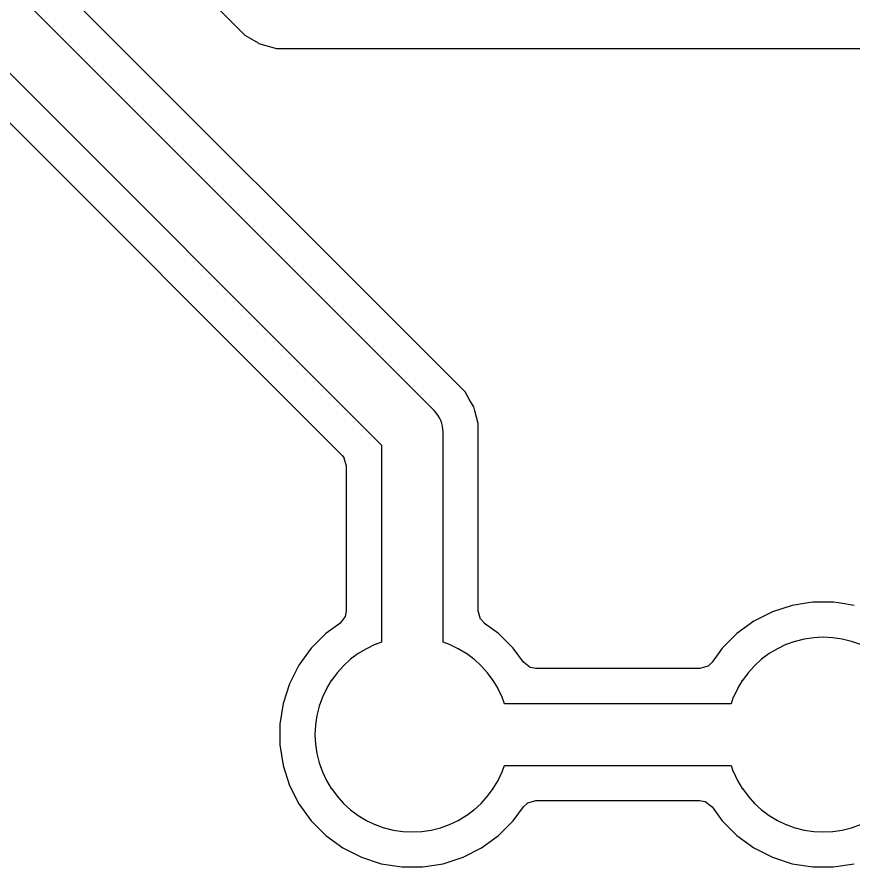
# Model space of a CAD drawing. Header units: metres. Extents: x 92.3 to 181.5, y -134.8 to -50.6.
# Drawn here: x 126.48 to 133.4, y -85.62 to -78.59 of the extents above; entities that cross this region are included whole.
import ezdxf

# ---------------------------------------------------------------- set-up
doc = ezdxf.new("R2010")
doc.units = ezdxf.units.M

msp = doc.modelspace()

# ---------------------------------------------------------------- linework, layer by layer
for points in [[(127.1118, -77.4833), (128.3651, -78.7365), (128.4032, -78.7585), (128.4753, -78.8002), (128.482, -78.804), (128.4894, -78.8083), (128.6282, -78.8455), (134.0718, -78.8455)], [(133.4065, -83.4515), (133.2755, -83.4307), (133.2362, -83.4245), (133.0638, -83.4245), (133.0245, -83.4307), (132.8935, -83.4515), (132.7295, -83.5048), (132.5758, -83.583), (132.4363, -83.6844), (132.3144, -83.8063), (132.2804, -83.8532), (132.2308, -83.9213), (132.2308, -83.9214), (132.2307, -83.9215), (132.2306, -83.9216), (132.2306, -83.9217), (132.2305, -83.9218), (132.2304, -83.9219), (132.2303, -83.9219), (132.2302, -83.922), (132.197, -83.9535), (132.1969, -83.9535), (132.1968, -83.9536), (132.1967, -83.9537), (132.1966, -83.9538), (132.1965, -83.9538), (132.1964, -83.9539), (132.1963, -83.954), (132.1962, -83.9541), (132.1961, -83.9541), (132.196, -83.9542), (132.1959, -83.9542), (132.1957, -83.9543), (132.1956, -83.9544), (132.1955, -83.9544), (132.1954, -83.9544), (132.1953, -83.9545), (132.1952, -83.9545), (132.1951, -83.9546), (132.1949, -83.9546), (132.1279, -83.9743), (132.1278, -83.9743), (132.1277, -83.9744), (132.1275, -83.9744), (132.1274, -83.9744), (132.1273, -83.9744), (132.1272, -83.9744), (132.1271, -83.9745), (132.127, -83.9745), (132.1268, -83.9745), (132.1267, -83.9745), (132.1266, -83.9745), (132.1265, -83.9745), (130.7735, -83.9745), (130.7734, -83.9745), (130.7733, -83.9745), (130.7732, -83.9745), (130.773, -83.9745), (130.7729, -83.9745), (130.7728, -83.9745), (130.7727, -83.9744), (130.7726, -83.9744), (130.7276, -83.966), (130.7275, -83.9659), (130.7274, -83.9659), (130.7272, -83.9659), (130.7271, -83.9658), (130.727, -83.9658), (130.7269, -83.9658), (130.7268, -83.9657), (130.7267, -83.9657), (130.7265, -83.9656), (130.7264, -83.9656), (130.7263, -83.9655), (130.7262, -83.9655), (130.7261, -83.9654), (130.726, -83.9654), (130.7259, -83.9653), (130.7258, -83.9652), (130.7257, -83.9652), (130.7256, -83.9651), (130.7255, -83.965), (130.6701, -83.9223), (130.67, -83.9223), (130.67, -83.9222), (130.6699, -83.9221), (130.6698, -83.922), (130.6697, -83.922), (130.6696, -83.9219), (130.6695, -83.9218), (130.6694, -83.9217), (130.6694, -83.9216), (130.6693, -83.9215), (130.6692, -83.9214), (130.6691, -83.9213), (130.5856, -83.8063), (130.4637, -83.6844), (130.3487, -83.6009), (130.3486, -83.6008), (130.3485, -83.6007), (130.3484, -83.6006), (130.3483, -83.6006), (130.3482, -83.6005), (130.3481, -83.6004), (130.3481, -83.6003), (130.348, -83.6002), (130.3166, -83.567), (130.3165, -83.5669), (130.3164, -83.5668), (130.3163, -83.5667), (130.3162, -83.5666), (130.3162, -83.5665), (130.3161, -83.5664), (130.316, -83.5663), (130.3159, -83.5662), (130.3159, -83.5661), (130.3158, -83.566), (130.3158, -83.5659), (130.3157, -83.5657), (130.3156, -83.5656), (130.3156, -83.5655), (130.3156, -83.5654), (130.3155, -83.5653), (130.3155, -83.5652), (130.3154, -83.5651), (130.3154, -83.5649), (130.2957, -83.4979), (130.2957, -83.4978), (130.2956, -83.4977), (130.2956, -83.4976), (130.2956, -83.4974), (130.2956, -83.4973), (130.2956, -83.4972), (130.2955, -83.4971), (130.2955, -83.497), (130.2955, -83.4968), (130.2955, -83.4967), (130.2955, -83.4966), (130.2955, -83.4965), (130.2955, -81.9482), (130.2672, -81.8427), (130.2583, -81.8094), (130.2277, -81.7565), (130.2277, -81.7565), (130.2277, -81.7565), (130.1865, -81.6851), (126.7049, -78.2035)], [(133.4578, -83.7762), (133.3839, -83.7497), (133.3838, -83.7497), (133.3837, -83.7497), (133.3836, -83.7496), (133.3834, -83.7496), (133.3073, -83.7305), (133.3072, -83.7305), (133.307, -83.7305), (133.3069, -83.7304), (133.3068, -83.7304), (133.2291, -83.7189), (133.229, -83.7189), (133.2289, -83.7189), (133.2288, -83.7189), (133.2287, -83.7189), (133.1502, -83.715), (133.1501, -83.715), (133.15, -83.715), (133.1499, -83.715), (133.1498, -83.715), (133.0713, -83.7189), (133.0712, -83.7189), (133.0711, -83.7189), (133.071, -83.7189), (133.0709, -83.7189), (132.9932, -83.7304), (132.9931, -83.7304), (132.993, -83.7305), (132.9928, -83.7305), (132.9927, -83.7305), (132.9166, -83.7496), (132.9166, -83.7496), (132.9165, -83.7496), (132.9164, -83.7496), (132.9163, -83.7497), (132.9162, -83.7497), (132.9161, -83.7497), (132.8422, -83.7762), (132.8421, -83.7762), (132.8419, -83.7763), (132.8418, -83.7763), (132.8417, -83.7764), (132.7707, -83.8099), (132.7706, -83.81), (132.7705, -83.8101), (132.7704, -83.8101), (132.7703, -83.8102), (132.703, -83.8505), (132.7029, -83.8506), (132.7028, -83.8507), (132.7027, -83.8507), (132.7026, -83.8508), (132.6395, -83.8976), (132.6394, -83.8976), (132.6393, -83.8977), (132.6392, -83.8978), (132.6391, -83.8979), (132.581, -83.9506), (132.5809, -83.9507), (132.5808, -83.9508), (132.5807, -83.9509), (132.5806, -83.951), (132.5279, -84.0091), (132.5278, -84.0092), (132.5277, -84.0093), (132.5276, -84.0094), (132.5276, -84.0095), (132.4808, -84.0726), (132.4807, -84.0727), (132.4807, -84.0728), (132.4806, -84.0729), (132.4805, -84.073), (132.4402, -84.1403), (132.4401, -84.1404), (132.4401, -84.1405), (132.44, -84.1406), (132.4399, -84.1407), (132.4064, -84.2117), (132.4063, -84.2118), (132.4063, -84.2119), (132.4062, -84.2121), (132.4062, -84.2122), (132.3873, -84.2649), (130.5127, -84.2649), (130.4938, -84.2122), (130.4938, -84.2121), (130.4937, -84.2119), (130.4937, -84.2118), (130.4936, -84.2117), (130.4601, -84.1407), (130.46, -84.1406), (130.4599, -84.1405), (130.4599, -84.1404), (130.4598, -84.1403), (130.4195, -84.073), (130.4194, -84.0729), (130.4193, -84.0728), (130.4193, -84.0727), (130.4192, -84.0726), (130.3724, -84.0095), (130.3724, -84.0094), (130.3723, -84.0093), (130.3722, -84.0092), (130.3721, -84.0091), (130.3194, -83.951), (130.3193, -83.9509), (130.3192, -83.9508), (130.3191, -83.9507), (130.319, -83.9506), (130.2609, -83.8979), (130.2608, -83.8978), (130.2607, -83.8977), (130.2606, -83.8976), (130.2605, -83.8976), (130.1974, -83.8508), (130.1973, -83.8507), (130.1972, -83.8507), (130.1971, -83.8506), (130.197, -83.8505), (130.1297, -83.8102), (130.1296, -83.8101), (130.1295, -83.8101), (130.1294, -83.81), (130.1293, -83.8099), (130.0583, -83.7764), (130.0582, -83.7763), (130.0581, -83.7763), (130.0579, -83.7762), (130.0578, -83.7762), (130.0051, -83.7573), (130.0051, -82.02), (130.0051, -82.0199), (130.0051, -82.0198), (130.0039, -81.9952), (130.0039, -81.9951), (130.0039, -81.995), (130.0039, -81.9949), (130.0039, -81.9947), (130.0003, -81.9705), (130.0002, -81.9703), (130.0002, -81.9702), (130.0002, -81.9701), (130.0002, -81.97), (129.9942, -81.9462), (129.9942, -81.9461), (129.9941, -81.9459), (129.9941, -81.9458), (129.9941, -81.9457), (129.9858, -81.9226), (129.9858, -81.9225), (129.9857, -81.9224), (129.9857, -81.9223), (129.9856, -81.9221), (129.9751, -81.9), (129.9751, -81.8998), (129.975, -81.8997), (129.9749, -81.8996), (129.9749, -81.8995), (129.9623, -81.8785), (129.9623, -81.8785), (129.9623, -81.8785), (129.9623, -81.8785), (129.9623, -81.8785), (129.9622, -81.8784), (129.9621, -81.8783), (129.9621, -81.8782), (129.962, -81.8781), (129.9474, -81.8583), (129.9473, -81.8582), (129.9472, -81.8582), (129.9471, -81.8581), (129.9471, -81.858), (129.9306, -81.8398), (129.9305, -81.8397), (129.9304, -81.8396), (126.5504, -78.4596)], [(126.2643, -78.8951), (129.4949, -82.1257), (129.4949, -83.7573), (129.4422, -83.7762), (129.4421, -83.7762), (129.4419, -83.7763), (129.4418, -83.7763), (129.4417, -83.7764), (129.3707, -83.8099), (129.3706, -83.81), (129.3705, -83.8101), (129.3704, -83.8101), (129.3703, -83.8102), (129.303, -83.8505), (129.3029, -83.8506), (129.3028, -83.8507), (129.3027, -83.8507), (129.3026, -83.8508), (129.2395, -83.8976), (129.2394, -83.8976), (129.2393, -83.8977), (129.2392, -83.8978), (129.2391, -83.8979), (129.181, -83.9506), (129.1809, -83.9507), (129.1808, -83.9508), (129.1807, -83.9509), (129.1806, -83.951), (129.1279, -84.0091), (129.1278, -84.0092), (129.1277, -84.0093), (129.1276, -84.0094), (129.1276, -84.0095), (129.0808, -84.0726), (129.0807, -84.0727), (129.0807, -84.0728), (129.0806, -84.0729), (129.0805, -84.073), (129.0402, -84.1403), (129.0401, -84.1404), (129.0401, -84.1405), (129.04, -84.1406), (129.0399, -84.1407), (129.0064, -84.2117), (129.0063, -84.2118), (129.0063, -84.2119), (129.0062, -84.2121), (129.0062, -84.2122), (128.9797, -84.2861), (128.9797, -84.2862), (128.9797, -84.2863), (128.9796, -84.2864), (128.9796, -84.2866), (128.9605, -84.3627), (128.9605, -84.3628), (128.9605, -84.363), (128.9604, -84.3631), (128.9604, -84.3632), (128.9489, -84.4409), (128.9489, -84.441), (128.9489, -84.4411), (128.9489, -84.4412), (128.9489, -84.4413), (128.945, -84.5198), (128.945, -84.5199), (128.945, -84.52), (128.945, -84.5201), (128.945, -84.5202), (128.9489, -84.5987), (128.9489, -84.5988), (128.9489, -84.5989), (128.9489, -84.599), (128.9489, -84.5991), (128.9604, -84.6768), (128.9604, -84.6769), (128.9605, -84.677), (128.9605, -84.6772), (128.9605, -84.6773), (128.9796, -84.7534), (128.9796, -84.7536), (128.9797, -84.7537), (128.9797, -84.7538), (128.9797, -84.7539), (129.0062, -84.8278), (129.0062, -84.8279), (129.0063, -84.8281), (129.0063, -84.8282), (129.0064, -84.8283), (129.0399, -84.8993), (129.04, -84.8994), (129.0401, -84.8995), (129.0401, -84.8996), (129.0402, -84.8997), (129.0805, -84.967), (129.0806, -84.9671), (129.0807, -84.9672), (129.0807, -84.9673), (129.0808, -84.9674), (129.1276, -85.0305), (129.1276, -85.0306), (129.1277, -85.0307), (129.1278, -85.0308), (129.1279, -85.0309), (129.1806, -85.089), (129.1807, -85.0891), (129.1808, -85.0892), (129.1809, -85.0893), (129.181, -85.0894), (129.2391, -85.1421), (129.2392, -85.1422), (129.2393, -85.1423), (129.2394, -85.1424), (129.2395, -85.1424), (129.3026, -85.1892), (129.3027, -85.1893), (129.3028, -85.1893), (129.3029, -85.1894), (129.303, -85.1895), (129.3703, -85.2298), (129.3704, -85.2299), (129.3705, -85.2299), (129.3706, -85.23), (129.3707, -85.2301), (129.4417, -85.2636), (129.4418, -85.2637), (129.4419, -85.2637), (129.4421, -85.2638), (129.4422, -85.2638), (129.5161, -85.2903), (129.5162, -85.2903), (129.5163, -85.2903), (129.5164, -85.2904), (129.5166, -85.2904), (129.5927, -85.3095), (129.5928, -85.3095), (129.593, -85.3095), (129.5931, -85.3096), (129.5932, -85.3096), (129.6709, -85.3211), (129.671, -85.3211), (129.6711, -85.3211), (129.6712, -85.3211), (129.6713, -85.3211), (129.7498, -85.325), (129.7499, -85.325), (129.75, -85.325), (129.7501, -85.325), (129.7502, -85.325), (129.8287, -85.3211), (129.8288, -85.3211), (129.8289, -85.3211), (129.829, -85.3211), (129.8291, -85.3211), (129.9068, -85.3096), (129.9069, -85.3096), (129.907, -85.3095), (129.9072, -85.3095), (129.9073, -85.3095), (129.9834, -85.2904), (129.9836, -85.2904), (129.9837, -85.2903), (129.9838, -85.2903), (129.9839, -85.2903), (130.0578, -85.2638), (130.0579, -85.2638), (130.0581, -85.2637), (130.0582, -85.2637), (130.0583, -85.2636), (130.1293, -85.2301), (130.1294, -85.23), (130.1295, -85.2299), (130.1296, -85.2299), (130.1297, -85.2298), (130.197, -85.1895), (130.1971, -85.1894), (130.1972, -85.1893), (130.1973, -85.1893), (130.1974, -85.1892), (130.2605, -85.1424), (130.2606, -85.1424), (130.2607, -85.1423), (130.2608, -85.1422), (130.2609, -85.1421), (130.319, -85.0894), (130.3191, -85.0893), (130.3192, -85.0892), (130.3193, -85.0891), (130.3194, -85.089), (130.3721, -85.0309), (130.3722, -85.0308), (130.3723, -85.0307), (130.3724, -85.0306), (130.3724, -85.0305), (130.4192, -84.9674), (130.4193, -84.9673), (130.4193, -84.9672), (130.4194, -84.9671), (130.4195, -84.967), (130.4598, -84.8997), (130.4599, -84.8996), (130.4599, -84.8995), (130.46, -84.8994), (130.4601, -84.8993), (130.4936, -84.8283), (130.4937, -84.8282), (130.4937, -84.8281), (130.4938, -84.8279), (130.4938, -84.8278), (130.5127, -84.7751), (132.3873, -84.7751), (132.4062, -84.8278), (132.4062, -84.8279), (132.4063, -84.8281), (132.4063, -84.8282), (132.4064, -84.8283), (132.4399, -84.8993), (132.44, -84.8994), (132.4401, -84.8995), (132.4401, -84.8996), (132.4402, -84.8997), (132.4805, -84.967), (132.4806, -84.9671), (132.4807, -84.9672), (132.4807, -84.9673), (132.4808, -84.9674), (132.5276, -85.0305), (132.5276, -85.0306), (132.5277, -85.0307), (132.5278, -85.0308), (132.5279, -85.0309), (132.5806, -85.089), (132.5807, -85.0891), (132.5808, -85.0892), (132.5809, -85.0893), (132.581, -85.0894), (132.6391, -85.1421), (132.6392, -85.1422), (132.6393, -85.1423), (132.6394, -85.1424), (132.6395, -85.1424), (132.7026, -85.1892), (132.7027, -85.1893), (132.7028, -85.1893), (132.7029, -85.1894), (132.703, -85.1895), (132.7703, -85.2298), (132.7704, -85.2299), (132.7705, -85.2299), (132.7706, -85.23), (132.7707, -85.2301), (132.8417, -85.2636), (132.8418, -85.2637), (132.8419, -85.2637), (132.8421, -85.2638), (132.8422, -85.2638), (132.9161, -85.2903), (132.9162, -85.2903), (132.9163, -85.2903), (132.9164, -85.2904), (132.9166, -85.2904), (132.9927, -85.3095), (132.9928, -85.3095), (132.993, -85.3095), (132.9931, -85.3096), (132.9932, -85.3096), (133.0709, -85.3211), (133.071, -85.3211), (133.0711, -85.3211), (133.0712, -85.3211), (133.0713, -85.3211), (133.1498, -85.325), (133.1499, -85.325), (133.15, -85.325), (133.1501, -85.325), (133.1502, -85.325), (133.2287, -85.3211), (133.2288, -85.3211), (133.2289, -85.3211), (133.229, -85.3211), (133.2291, -85.3211), (133.3068, -85.3096), (133.3069, -85.3096), (133.307, -85.3095), (133.3072, -85.3095), (133.3073, -85.3095), (133.3834, -85.2904), (133.3836, -85.2904), (133.3837, -85.2903), (133.3838, -85.2903), (133.3839, -85.2903), (133.4578, -85.2638)], [(126.1818, -79.2233), (129.1667, -82.2082), (129.1668, -82.2083), (129.1669, -82.2084), (129.167, -82.2085), (129.1671, -82.2086), (129.1837, -82.2292), (129.1838, -82.2293), (129.1839, -82.2294), (129.1839, -82.2295), (129.184, -82.2296), (129.1841, -82.2297), (129.1841, -82.2298), (129.1842, -82.2299), (129.1842, -82.23), (129.1843, -82.2301), (129.1844, -82.2303), (129.1844, -82.2304), (129.1845, -82.2305), (129.1845, -82.2306), (129.1845, -82.2307), (129.1846, -82.2308), (129.1846, -82.2309), (129.2043, -82.298), (129.2043, -82.2981), (129.2044, -82.2982), (129.2044, -82.2983), (129.2044, -82.2984), (129.2044, -82.2986), (129.2044, -82.2987), (129.2045, -82.2988), (129.2045, -82.2989), (129.2045, -82.299), (129.2045, -82.2991), (129.2045, -82.2993), (129.2045, -82.2994), (129.2045, -83.4965), (129.2045, -83.4966), (129.2045, -83.4967), (129.2045, -83.4968), (129.2045, -83.497), (129.2045, -83.4971), (129.2045, -83.4972), (129.2044, -83.4973), (129.2044, -83.4974), (129.196, -83.5424), (129.1959, -83.5425), (129.1959, -83.5426), (129.1959, -83.5428), (129.1958, -83.5429), (129.1958, -83.543), (129.1958, -83.5431), (129.1957, -83.5432), (129.1957, -83.5433), (129.1956, -83.5435), (129.1956, -83.5436), (129.1955, -83.5437), (129.1955, -83.5438), (129.1954, -83.5439), (129.1954, -83.544), (129.1953, -83.5441), (129.1952, -83.5442), (129.1952, -83.5443), (129.1951, -83.5444), (129.195, -83.5445), (129.1523, -83.5999), (129.1523, -83.6), (129.1522, -83.6), (129.1521, -83.6001), (129.152, -83.6002), (129.152, -83.6003), (129.1519, -83.6004), (129.1518, -83.6005), (129.1517, -83.6006), (129.1516, -83.6006), (129.1515, -83.6007), (129.1514, -83.6008), (129.1513, -83.6009), (129.0363, -83.6844), (128.9144, -83.8063), (128.813, -83.9458), (128.7348, -84.0995), (128.6815, -84.2635), (128.6545, -84.4338), (128.6545, -84.6062), (128.6815, -84.7765), (128.7348, -84.9405), (128.813, -85.0942), (128.9144, -85.2337), (129.0363, -85.3556), (129.1758, -85.457), (129.3295, -85.5352), (129.4935, -85.5885), (129.6638, -85.6155), (129.8362, -85.6155), (130.0065, -85.5885), (130.1705, -85.5352), (130.3242, -85.457), (130.4637, -85.3556), (130.5856, -85.2337), (130.6691, -85.1187), (130.6692, -85.1186), (130.6693, -85.1185), (130.6694, -85.1184), (130.6694, -85.1183), (130.6695, -85.1182), (130.6696, -85.1181), (130.6697, -85.1181), (130.6698, -85.118), (130.703, -85.0865), (130.7031, -85.0865), (130.7032, -85.0864), (130.7033, -85.0863), (130.7034, -85.0862), (130.7035, -85.0862), (130.7036, -85.0861), (130.7037, -85.086), (130.7038, -85.0859), (130.7039, -85.0859), (130.704, -85.0858), (130.7041, -85.0858), (130.7043, -85.0857), (130.7044, -85.0856), (130.7045, -85.0856), (130.7046, -85.0856), (130.7047, -85.0855), (130.7048, -85.0855), (130.7049, -85.0854), (130.7051, -85.0854), (130.7721, -85.0657), (130.7722, -85.0657), (130.7723, -85.0656), (130.7725, -85.0656), (130.7726, -85.0656), (130.7727, -85.0656), (130.7728, -85.0656), (130.7729, -85.0655), (130.773, -85.0655), (130.7732, -85.0655), (130.7733, -85.0655), (130.7734, -85.0655), (130.7735, -85.0655), (132.1265, -85.0655), (132.1266, -85.0655), (132.1267, -85.0655), (132.1268, -85.0655), (132.127, -85.0655), (132.1271, -85.0655), (132.1272, -85.0655), (132.1273, -85.0656), (132.1274, -85.0656), (132.1724, -85.074), (132.1725, -85.0741), (132.1726, -85.0741), (132.1728, -85.0741), (132.1729, -85.0742), (132.173, -85.0742), (132.1731, -85.0742), (132.1732, -85.0743), (132.1733, -85.0743), (132.1735, -85.0744), (132.1736, -85.0744), (132.1737, -85.0745), (132.1738, -85.0745), (132.1739, -85.0746), (132.174, -85.0746), (132.1741, -85.0747), (132.1742, -85.0748), (132.1743, -85.0748), (132.1744, -85.0749), (132.1745, -85.075), (132.2299, -85.1177), (132.23, -85.1177), (132.23, -85.1178), (132.2301, -85.1179), (132.2302, -85.118), (132.2303, -85.118), (132.2304, -85.1181), (132.2305, -85.1182), (132.2306, -85.1183), (132.2306, -85.1184), (132.2307, -85.1185), (132.2308, -85.1186), (132.2308, -85.1187), (132.3144, -85.2337), (132.4363, -85.3556), (132.5758, -85.457), (132.7295, -85.5352), (132.8935, -85.5885), (133.0638, -85.6155), (133.2362, -85.6155), (133.4065, -85.5885)]]:
    msp.add_lwpolyline(points)

doc.saveas('drawing.dxf')
